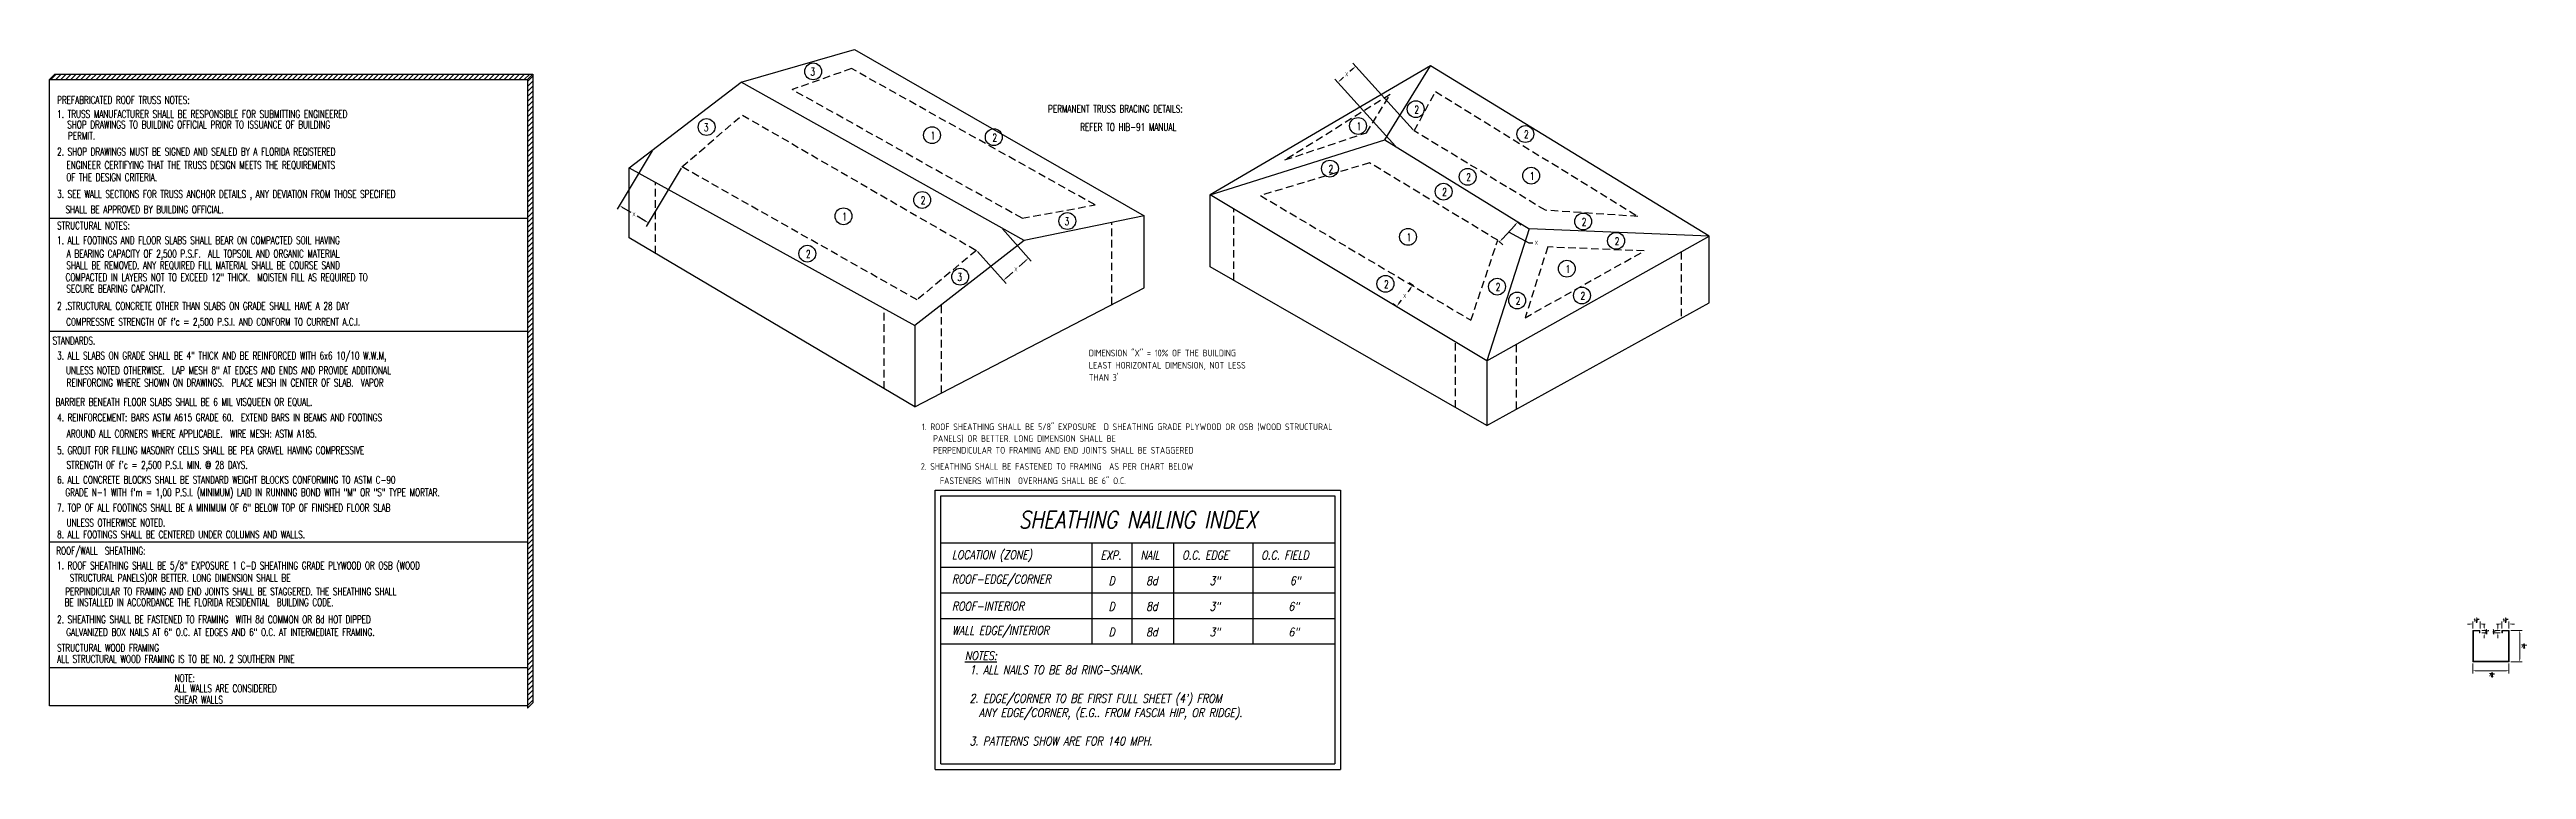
# Model space of a CAD drawing. Header units: inches. Extents: x -25328 to 8149, y -5530 to 4336.
# Drawn here: x 6840 to 8144, y -2557 to -2178 of the extents above; entities that cross this region are included whole.
import ezdxf
from ezdxf.xclip import XClip

# ---------------------------------------------------------------- set-up
doc = ezdxf.new("R2010")
doc.units = ezdxf.units.IN
doc.header["$LTSCALE"] = 16
doc.header["$MEASUREMENT"] = 0
doc.header["$XCLIPFRAME"] = 0
doc.linetypes.add('HIDDEN', pattern=[0.375, 0.25, -0.125])
doc.layers.get('DEFPOINTS').update_dxf_attribs({"linetype": 'CONTINUOUS'})
for name, color, linetype in [('DIM', 5, 'CONTINUOUS'), ('DIMS', 5, 'CONTINUOUS'), ('NOTE', 11, 'CONTINUOUS'), ('ROOF', 1, 'CONTINUOUS'), ('TEXT', 11, 'CONTINUOUS'), ('wall-external', 6, 'CONTINUOUS')]:
    doc.layers.add(name, color=color, linetype=linetype)
for name, color, linetype, lineweight in [('OBJECT', 3, 'CONTINUOUS', 20), ('XR-SECT$0$DIM', 1, 'CONTINUOUS', 18), ('XR-SECT$0$hatch', 30, 'CONTINUOUS', 18), ('XR-SECT$0$OBJECT', 3, 'CONTINUOUS', 20)]:
    doc.layers.add(name, color=color, linetype=linetype, lineweight=lineweight)
doc.styles.add('ARCH', font='archs.shx', dxfattribs={"width": 0.8})
doc.styles.add('HALLDIMTEXT', font='archs.shx')
doc.styles.add('MTI', font='romans.shx', dxfattribs={"width": 0.8, "oblique": 12.5})
doc.styles.add('PAYTAS RM', font='romans.shx', dxfattribs={"width": 0.7, "height": 4.5})
doc.styles.add('PAYTS NOTES', font='romans.shx', dxfattribs={"width": 0.7, "height": 4.5})
doc.styles.get("Standard").update_dxf_attribs({"font": 'arial.ttf'})
doc.styles.add('XR-SECT$0$Standard', font='romans.shx')
doc.dimstyles.get("Standard").update_dxf_attribs({"dimtxt": 0.18, "dimasz": 0.18, "dimexe": 0.18, "dimexo": 0.0625, "dimgap": 0.09, "dimtad": 0, "dimtih": 1, "dimtoh": 1, "dimdec": 4, "dimzin": 0, "dimdsep": 46, "dimtxsty": 'Standard', "dimcen": 0.09, "dimadec": 0, "dimazin": 0, "dimtfac": 1, "dimtdec": 4, "dimtofl": 0, "dimtmove": 0, "dimatfit": 3, "dimfxl": 0, "dimtolj": 1, "dimtzin": 0, "dimarcsym": 0})
doc.dimstyles.new('XR-SECT$0$1', dxfattribs={"dimscale": 12, "dimtxt": 0.09375, "dimasz": 0.09375, "dimexe": 0.09375, "dimexo": 0.0625, "dimgap": 0.0625, "dimtad": 2, "dimtih": 1, "dimtoh": 1, "dimdec": 6, "dimzin": 3, "dimdsep": 46, "dimlunit": 4, "dimtxsty": 'XR-SECT$0$Standard', "dimcen": 0.09, "dimclrd": 1, "dimclre": 1, "dimclrt": 2, "dimadec": 5, "dimazin": 0, "dimtfac": 1, "dimtdec": 6, "dimtofl": 0, "dimtmove": 0, "dimatfit": 2, "dimfxl": 0, "dimtolj": 1, "dimtzin": 0, "dimlwd": 5, "dimlwe": 5, "dimarcsym": 0})

# ---------------------------------------------------------------- blocks, each defined once
blk = doc.blocks.new('*D81')
at = {"layer": 'DEFPOINTS', "color": 0, "transparency": 16777216}
for p in [(584.8, 177), (589.3, 177), (584.8, 163.8)]:
    blk.add_point(p, dxfattribs=at)
at = {"layer": 'XR-SECT$0$DIM', "color": 1, "lineweight": 5, "transparency": 16777216}
for p, q in [((585.6, 177), (590.4, 177)), ((589.3, 164.9), (589.3, 175.9)), ((585.6, 163.8), (590.4, 163.8))]:
    blk.add_line(p, q, dxfattribs=at)
at = {"layer": 'XR-SECT$0$DIM', "color": 1, "transparency": 16777216}
for points in [[(589.1, 175.9), (589.5, 175.9), (589.3, 177)], [(589.1, 164.9), (589.5, 164.9), (589.3, 163.8)]]:
    blk.add_solid(points, dxfattribs=at)
at = {"layer": 'XR-SECT$0$DIM', "color": 2, "transparency": 16777216, "insert": (591.1, 170.4), "char_height": 1.125, "attachment_point": 5, "style": 'XR-SECT$0$Standard'}
blk.add_mtext('\\A1;\\A1;7{\\H0.7x;\\S5/8;}"', dxfattribs=at)
blk = doc.blocks.new('*D82')
at = {"layer": 'DEFPOINTS', "color": 0, "transparency": 16777216}
for p in [(569.6, 163.8), (569.6, 160), (584.8, 163.8)]:
    blk.add_point(p, dxfattribs=at)
at = {"layer": 'XR-SECT$0$DIM', "color": 1, "lineweight": 5, "transparency": 16777216}
for p, q in [((569.6, 163), (569.6, 158.9)), ((583.7, 160), (570.7, 160)), ((584.8, 163), (584.8, 158.9))]:
    blk.add_line(p, q, dxfattribs=at)
at = {"layer": 'XR-SECT$0$DIM', "color": 1, "transparency": 16777216}
for points in [[(570.7, 160.2), (570.7, 159.8), (569.6, 160)], [(583.7, 160.2), (583.7, 159.8), (584.8, 160)]]:
    blk.add_solid(points, dxfattribs=at)
at = {"layer": 'XR-SECT$0$DIM', "color": 2, "transparency": 16777216, "insert": (577.6, 158.3), "char_height": 1.125, "attachment_point": 5, "style": 'XR-SECT$0$Standard'}
blk.add_mtext('\\A1;\\A1;7{\\H0.7x;\\S5/8;}"', dxfattribs=at)
blk = doc.blocks.new('*D84')
at = {"layer": 'DEFPOINTS', "color": 0, "transparency": 16777216}
for p in [(569.6, 179.7), (569.6, 177), (572.6, 177)]:
    blk.add_point(p, dxfattribs=at)
at = {"layer": 'XR-SECT$0$hatch', "color": 1, "lineweight": 5, "transparency": 16777216}
for p, q in [((568.5, 179.7), (567.3, 179.7)), ((569.6, 177.8), (569.6, 180.8)), ((572.6, 177.8), (572.6, 180.8)), ((573.7, 179.7), (574.8, 179.7))]:
    blk.add_line(p, q, dxfattribs=at)
at = {"layer": 'XR-SECT$0$hatch', "color": 1, "transparency": 16777216}
for points in [[(568.5, 179.9), (568.5, 179.5), (569.6, 179.7)], [(573.7, 179.9), (573.7, 179.5), (572.6, 179.7)]]:
    blk.add_solid(points, dxfattribs=at)
at = {"layer": 'XR-SECT$0$hatch', "color": 2, "transparency": 16777216, "insert": (571.1, 181.3), "char_height": 1.125, "attachment_point": 5, "style": 'XR-SECT$0$Standard'}
blk.add_mtext('\\A1;\\A1;1{\\H0.7x;\\S1/2;}"', dxfattribs=at)
blk = doc.blocks.new('*D86')
at = {"layer": 'DEFPOINTS', "color": 0, "transparency": 16777216}
for p in [(580.1, 176), (581.8, 177), (581.8, 176)]:
    blk.add_point(p, dxfattribs=at)
at = {"layer": 'XR-SECT$0$hatch', "color": 1, "lineweight": 5, "transparency": 16777216}
for p, q in [((580.1, 178.1), (580.1, 179.3)), ((581.1, 177), (578.9, 177)), ((581.1, 176), (578.9, 176)), ((580.1, 174.9), (580.1, 173.8))]:
    blk.add_line(p, q, dxfattribs=at)
at = {"layer": 'XR-SECT$0$hatch', "color": 1, "transparency": 16777216}
for points in [[(579.9, 178.1), (580.3, 178.1), (580.1, 177)], [(579.9, 174.9), (580.3, 174.9), (580.1, 176)]]:
    blk.add_solid(points, dxfattribs=at)
at = {"layer": 'XR-SECT$0$hatch', "color": 2, "transparency": 16777216, "insert": (578.7, 176.5), "char_height": 1.125, "attachment_point": 5, "style": 'XR-SECT$0$Standard'}
blk.add_mtext('\\A1;\\A1;{\\H0.7x;\\S1/2;}"', dxfattribs=at)
blk = doc.blocks.new('*D83')
at = {"layer": 'DEFPOINTS', "color": 0, "transparency": 16777216}
for p in [(572.6, 177), (572.6, 176), (574.4, 176)]:
    blk.add_point(p, dxfattribs=at)
at = {"layer": 'XR-SECT$0$hatch', "color": 1, "lineweight": 5, "transparency": 16777216}
for p, q in [((574.4, 178.1), (574.4, 179.3)), ((573.3, 177), (575.5, 177)), ((573.3, 176), (575.5, 176)), ((574.4, 174.9), (574.4, 173.8))]:
    blk.add_line(p, q, dxfattribs=at)
at = {"layer": 'XR-SECT$0$hatch', "color": 1, "transparency": 16777216}
for points in [[(574.2, 178.1), (574.5, 178.1), (574.4, 177)], [(574.2, 174.9), (574.5, 174.9), (574.4, 176)]]:
    blk.add_solid(points, dxfattribs=at)
at = {"layer": 'XR-SECT$0$hatch', "color": 2, "transparency": 16777216, "insert": (575.7, 176.5), "char_height": 1.125, "attachment_point": 5, "style": 'XR-SECT$0$Standard'}
blk.add_mtext('\\A1;\\A1;{\\H0.7x;\\S1/2;}"', dxfattribs=at)
blk = doc.blocks.new('*D85')
at = {"layer": 'DEFPOINTS', "color": 0, "transparency": 16777216}
for p in [(584.8, 179.7), (581.8, 177), (584.8, 177)]:
    blk.add_point(p, dxfattribs=at)
at = {"layer": 'XR-SECT$0$hatch', "color": 1, "lineweight": 5, "transparency": 16777216}
for p, q in [((580.7, 179.7), (579.6, 179.7)), ((581.8, 177.8), (581.8, 180.8)), ((584.8, 177.8), (584.8, 180.8)), ((586, 179.7), (587.1, 179.7))]:
    blk.add_line(p, q, dxfattribs=at)
at = {"layer": 'XR-SECT$0$hatch', "color": 1, "transparency": 16777216}
for points in [[(580.7, 179.9), (580.7, 179.5), (581.8, 179.7)], [(586, 179.9), (586, 179.5), (584.8, 179.7)]]:
    blk.add_solid(points, dxfattribs=at)
at = {"layer": 'XR-SECT$0$hatch', "color": 2, "transparency": 16777216, "insert": (583.3, 181.3), "char_height": 1.125, "attachment_point": 5, "style": 'XR-SECT$0$Standard'}
blk.add_mtext('\\A1;\\A1;1{\\H0.7x;\\S1/2;}"', dxfattribs=at)
blk = doc.blocks.new('*D325')
at = {"layer": 'DEFPOINTS', "color": 0, "transparency": 16777216}
for p in [(7558.8, -2303.2), (7549.4, -2313.6), (7550.3, -2314.3)]:
    blk.add_point(p, dxfattribs=at)
at = {"layer": 'NOTE', "color": 0, "lineweight": -2, "transparency": 16777216}
for p, q in [((7556.4, -2304.3), (7555.2, -2305.8)), ((7558.2, -2302.7), (7556, -2301.1)), ((7549.7, -2313.9), (7547.6, -2312.2)), ((7550.7, -2311.8), (7551.9, -2310.2))]:
    blk.add_line(p, q, dxfattribs=at)
at = {"layer": 'NOTE', "color": 0, "transparency": 16777216}
for points in [[(7556.1, -2304), (7556.7, -2304.5), (7557.8, -2302.5)], [(7550.4, -2311.6), (7551, -2312), (7549.4, -2313.6)]]:
    blk.add_solid(points, dxfattribs=at)
at = {"layer": 'NOTE', "color": 0, "transparency": 16777216, "insert": (7553.6, -2308), "char_height": 2.16, "attachment_point": 5, "style": 'ARCH'}
blk.add_mtext('\\A1;X', dxfattribs=at)
blk = doc.blocks.new('*D326')
at = {"layer": 'DEFPOINTS', "color": 0, "transparency": 16777216}
for p in [(7602.6, -2278.7), (7612, -2268.3), (7613, -2269.1)]:
    blk.add_point(p, dxfattribs=at)
at = {"layer": 'NOTE', "color": 0, "lineweight": -2, "transparency": 16777216}
for p, q in [((7603.1, -2279.2), (7605.2, -2281)), ((7605.1, -2277.9), (7611.5, -2270.8)), ((7608.3, -2274.3), (7618.9, -2280)), ((7612.6, -2268.8), (7614.7, -2270.7)), ((7618.9, -2280), (7621.1, -2280))]:
    blk.add_line(p, q, dxfattribs=at)
at = {"layer": 'NOTE', "color": 0, "transparency": 16777216}
for points in [[(7604.8, -2277.6), (7605.3, -2278.1), (7603.5, -2279.5)], [(7611.2, -2270.6), (7611.8, -2271.1), (7613, -2269.1)]]:
    blk.add_solid(points, dxfattribs=at)
at = {"layer": 'NOTE', "color": 0, "transparency": 16777216, "insert": (7622.9, -2280), "char_height": 2.16, "attachment_point": 5, "style": 'ARCH'}
blk.add_mtext('\\A1;X', dxfattribs=at)
blk = doc.blocks.new('*D322')
at = {"layer": 'DEFPOINTS', "color": 0, "transparency": 16777216}
for p in [(7341.5, -2272.2), (7328.2, -2284), (7355.6, -2288.1)]:
    blk.add_point(p, dxfattribs=at)
at = {"layer": 'NOTE', "color": 0, "lineweight": -2, "transparency": 16777216}
for p, q in [((7342, -2272.7), (7357.1, -2289.7)), ((7328.7, -2284.6), (7343.9, -2301.5)), ((7353.9, -2289.6), (7350.7, -2292.4)), ((7344.1, -2298.4), (7347.3, -2295.5))]:
    blk.add_line(p, q, dxfattribs=at)
at = {"layer": 'NOTE', "color": 0, "transparency": 16777216}
for points in [[(7353.7, -2289.3), (7354.2, -2289.8), (7355.6, -2288.1)], [(7343.8, -2298.1), (7344.3, -2298.6), (7342.4, -2299.9)]]:
    blk.add_solid(points, dxfattribs=at)
at = {"layer": 'NOTE', "color": 0, "transparency": 16777216, "insert": (7349, -2294), "char_height": 2.16, "attachment_point": 5, "style": 'ARCH'}
blk.add_mtext('\\A1;X', dxfattribs=at)
blk = doc.blocks.new('*D323')
at = {"layer": 'DEFPOINTS', "color": 0, "transparency": 16777216}
for p in [(7158, -2230.9), (7173.3, -2240), (7140.4, -2260.4)]:
    blk.add_point(p, dxfattribs=at)
at = {"layer": 'NOTE', "color": 0, "lineweight": -2, "transparency": 16777216}
for p, q in [((7157.6, -2231.5), (7139.2, -2262.3)), ((7172.9, -2240.6), (7154.4, -2271.4)), ((7142.3, -2261.6), (7146.3, -2263.9)), ((7153.7, -2268.4), (7149.7, -2266))]:
    blk.add_line(p, q, dxfattribs=at)
at = {"layer": 'NOTE', "color": 0, "transparency": 16777216}
for points in [[(7142.5, -2261.2), (7142.1, -2261.9), (7140.4, -2260.4)], [(7153.9, -2268), (7153.5, -2268.7), (7155.6, -2269.5)]]:
    blk.add_solid(points, dxfattribs=at)
at = {"layer": 'NOTE', "color": 0, "transparency": 16777216, "insert": (7148, -2265), "char_height": 2.16, "attachment_point": 5, "style": 'ARCH'}
blk.add_mtext('\\A1;X', dxfattribs=at)
blk = doc.blocks.new('*D324')
at = {"layer": 'DEFPOINTS', "color": 0, "transparency": 16777216}
for p in [(7518.4, -2195.5), (7558.6, -2221.1), (7549.3, -2229.5)]:
    blk.add_point(p, dxfattribs=at)
at = {"layer": 'NOTE', "color": 0, "lineweight": -2, "transparency": 16777216}
for p, q in [((7526.1, -2188.5), (7524.8, -2189.7)), ((7558.1, -2220.5), (7526.3, -2185.3)), ((7548.8, -2229), (7516.9, -2193.8)), ((7520.1, -2194), (7521.4, -2192.8))]:
    blk.add_line(p, q, dxfattribs=at)
at = {"layer": 'NOTE', "color": 0, "transparency": 16777216}
for points in [[(7525.9, -2188.2), (7526.4, -2188.8), (7527.8, -2187)], [(7519.9, -2193.7), (7520.4, -2194.2), (7518.4, -2195.5)]]:
    blk.add_solid(points, dxfattribs=at)
at = {"layer": 'NOTE', "color": 0, "transparency": 16777216, "insert": (7523.1, -2191.2), "char_height": 2.16, "attachment_point": 5, "style": 'ARCH'}
blk.add_mtext('\\A1;X', dxfattribs=at)
blk = doc.blocks.new('XR-SECT')
at = {"layer": 'XR-SECT$0$hatch'}
h = blk.add_hatch(dxfattribs=at)
h.set_pattern_fill('STEEL', color=256, scale=4, style=0)
h.set_pattern_definition([(45, (101.16697, -4.5054), (-0.3535534, 0.3535534), []), (45, (101.16697, -4.2554), (-0.3535534, 0.3535534), [])])
h.paths.add_polyline_path([(584.837809, 177.0121792), (581.837809, 177.0121792), (581.837809, 176.0121792), (582.087809, 176.0121792), (582.087809, 176.7621792), (584.587809, 176.7621792), (584.587809, 164.0121792), (569.837809, 164.0121792), (569.837809, 176.7621792), (572.337809, 176.7621792), (572.337809, 176.0121792), (572.587809, 176.0121792), (572.587809, 177.0121792), (569.587809, 177.0121792), (569.587809, 163.7621792), (584.837809, 163.7621792)])
at = {"layer": 'XR-SECT$0$OBJECT'}
for p, q in [((572.587809, 177.0121792), (569.587809, 177.0121792)), ((569.587809, 163.7621792), (569.587809, 177.0121792)), ((572.337809, 176.7621792), (569.837809, 176.7621792)), ((569.837809, 164.0121792), (569.837809, 176.7621792)), ((572.337809, 176.7621792), (572.337809, 176.0121792)), ((572.337809, 176.0121792), (572.587809, 176.0121792)), ((572.587809, 177.0121792), (572.587809, 176.0121792)), ((581.837809, 177.0121792), (584.837809, 177.0121792)), ((581.837809, 177.0121792), (581.837809, 176.0121792)), ((582.087809, 176.0121792), (581.837809, 176.0121792)), ((582.087809, 176.7621792), (582.087809, 176.0121792)), ((582.087809, 176.7621792), (584.587809, 176.7621792)), ((584.587809, 176.7621792), (584.587809, 164.0121792)), ((584.837809, 177.0121792), (584.837809, 163.7621792)), ((584.837809, 163.7621792), (569.587809, 163.7621792)), ((584.587809, 164.0121792), (569.837809, 164.0121792))]:
    blk.add_line(p, q, dxfattribs=at)
at = {"layer": 'XR-SECT$0$DIM'}
dim = blk.add_linear_dim(base=(589.2987848, 177.0121792), p1=(584.837809, 163.7621792), p2=(584.837809, 177.0121792), angle=90, text='\\A1;7{\\H0.7x;\\S5/8;}"', dimstyle='XR-SECT$0$1', dxfattribs=at)
dim.commit()
dim.dimension.update_dxf_attribs({"geometry": '*D81', "text_midpoint": (591.1443205, 170.3871792)})
dim = blk.add_linear_dim(base=(569.587809, 159.9775246), p1=(584.837809, 163.7621792), p2=(569.587809, 163.7621792), text='\\A1;7{\\H0.7x;\\S5/8;}"', dimstyle='XR-SECT$0$1', dxfattribs=at)
dim.commit()
dim.dimension.update_dxf_attribs({"geometry": '*D82', "text_midpoint": (577.5533454, 159.9775246), "dimtype": 128})
at = {"layer": 'XR-SECT$0$hatch'}
dim = blk.add_linear_dim(base=(569.587809, 179.6707972), p1=(572.587809, 177.0121792), p2=(569.587809, 177.0121792), text='\\A1;1{\\H0.7x;\\S1/2;}"', dimstyle='XR-SECT$0$1', dxfattribs=at)
dim.commit()
dim.dimension.update_dxf_attribs({"geometry": '*D84', "text_midpoint": (571.087809, 179.6707972), "dimtype": 128})
for base, p1, p2, angle, text, picture, middle in [((574.3516813, 176.0121792), (572.587809, 177.0121792), (572.587809, 176.0121792), 90, '\\A1;{\\H0.7x;\\S1/2;}"', '*D83', (574.3516813, 176.5121792)), ((580.0739367, 176.0121792), (581.837809, 177.0121792), (581.837809, 176.0121792), 90, '\\A1;{\\H0.7x;\\S1/2;}"', '*D86', (580.0739367, 176.5121792)), ((584.837809, 179.6707972), (581.837809, 177.0121792), (584.837809, 177.0121792), 180, '\\A1;1{\\H0.7x;\\S1/2;}"', '*D85', (583.337809, 179.6707972))]:
    dim = blk.add_linear_dim(base=base, p1=p1, p2=p2, angle=angle, text=text, dimstyle='XR-SECT$0$1', dxfattribs=at)
    dim.commit()
    dim.dimension.update_dxf_attribs({"geometry": picture, "text_midpoint": middle, "dimtype": 128})

msp = doc.modelspace()

# ---------------------------------------------------------------- hatches: boundary and pattern name
at = {"layer": 'DIMS'}
h = msp.add_hatch(dxfattribs=at)
h.set_pattern_fill('ANSI31', color=8, scale=15, style=0)
h.set_pattern_definition([(45, (18226.7158, -1168.2233), (-1.3258252, 1.3258252), [])])
h.paths.add_polyline_path([(7094.78053202, -2191.07881973), (6843.26246165, -2191.07881973), (6840.43403452, -2193.90724685), (7091.95210489, -2193.90724685)])
h = msp.add_hatch(dxfattribs=at)
h.set_pattern_fill('ANSI31', color=8, scale=15, style=0)
h.set_pattern_definition([(45, (10138.05, -2874.482), (-1.3258252, 1.3258252), [])])
h.paths.add_polyline_path([(7094.78053202, -2191.07881973), (7091.95210489, -2193.90724685), (7091.95210489, -2525.10842311), (7094.78053202, -2522.27999599)])

# ---------------------------------------------------------------- linework, layer by layer
for p, q in [((6840.43403452, -2193.90724685), (6843.26246165, -2191.07881973)), ((6840.43403452, -2193.90724685), (7091.95210489, -2193.90724685)), ((6840.43403452, -2523.89702697), (6840.43403452, -2193.90724685)), ((6843.26246165, -2191.07881973), (7094.78053202, -2191.07881973)), ((7091.95210489, -2193.90724685), (7094.78053202, -2191.07881973)), ((7091.95210489, -2193.90724685), (7091.95210489, -2525.10842311)), ((7094.78053202, -2191.07881973), (7094.78053202, -2522.27999599)), ((7091.95210489, -2267.25684021), (6840.43403452, -2267.25684021)), ((7091.95210489, -2326.76219819), (6840.43403452, -2326.76219819)), ((7091.95210489, -2437.69864759), (6840.43403452, -2437.69864759)), ((7091.95210489, -2503.91809843), (6840.43403452, -2503.91809843)), ((7091.95210489, -2503.91809843), (6840.43403452, -2503.91809843)), ((7091.95210489, -2523.89702697), (6840.43403452, -2523.89702697)), ((7091.95210489, -2525.10842311), (7094.78053202, -2522.27999599))]:
    msp.add_line(p, q, dxfattribs=at)
at = {"layer": 'ROOF'}
for p, q in [((7204.47069487, -2195.41817257), (7264.11398813, -2178.14858148)), ((7264.11398813, -2178.14858148), (7416.4968146, -2265.71610993)), ((7567.19977637, -2186.81383627), (7451.25768139, -2254.77803343)), ((7543.2309836, -2225.8096871), (7567.19977637, -2186.81383627)), ((7713.79964718, -2276.50429318), (7567.19977637, -2186.81383627)), ((7145.38481687, -2240.54194282), (7204.47069487, -2195.41817257)), ((7353.26168311, -2278.80249053), (7204.47069487, -2195.41817257)), ((7451.25768139, -2254.77803343), (7543.2309836, -2225.8096871)), ((7543.2309836, -2225.8096871), (7619.03928134, -2272.6047081)), ((7145.38481687, -2240.54194282), (7295.7751873, -2323.48771251)), ((7596.74272169, -2342.24015601), (7451.25768139, -2254.77803343)), ((7416.4968146, -2265.71610993), (7353.26168311, -2278.80249053)), ((7353.26168311, -2278.80249053), (7295.7751873, -2323.48771251)), ((7619.03928134, -2272.6047081), (7596.74272169, -2342.24015601)), ((7596.74272169, -2342.24015601), (7713.79964718, -2276.50429318)), ((7713.79964718, -2276.50429318), (7619.03928134, -2272.6047081))]:
    msp.add_line(p, q, dxfattribs=at)
at = {"layer": 'ROOF', "color": 8, "linetype": 'HIDDEN'}
for p, q in [((7262.44174236, -2188.17608598), (7231.31750705, -2199.28529721)), ((7390.64694767, -2260.03986823), (7262.44174236, -2188.17608598)), ((7352.25751961, -2267.06158246), (7231.31750705, -2199.28529721)), ((7545.98869694, -2201.91320355), (7490.60500213, -2236.35374515)), ((7533.47609017, -2222.00352013), (7545.98869694, -2201.91320355)), ((7558.64121393, -2221.06834391), (7569.82692454, -2200.25805219)), ((7569.82692454, -2200.25805219), (7676.34932133, -2266.12865001)), ((7173.25551643, -2239.98485923), (7205.02811013, -2212.68776365)), ((7205.02811013, -2212.68776365), (7328.21659078, -2283.99446232)), ((7490.60500213, -2236.35374515), (7533.47609017, -2222.00352013)), ((7627.64845121, -2262.86091386), (7558.64121393, -2221.06834391)), ((7296.94777349, -2310.03636454), (7173.25551643, -2239.98485923)), ((7535.09995412, -2237.86801336), (7477.66500151, -2255.08828801)), ((7602.58600921, -2278.66365548), (7535.09995412, -2237.86801336)), ((7352.25751961, -2267.06158246), (7390.64694767, -2260.03986823)), ((7477.66500151, -2255.08828801), (7588.45650789, -2320.82533307)), ((7676.34932133, -2266.12865001), (7627.64845121, -2262.86091386)), ((7588.45650789, -2320.82533307), (7602.58600921, -2278.66365548)), ((7328.21659078, -2283.99446232), (7296.94777349, -2310.03636454)), ((7628.875568, -2282.20540308), (7616.93206801, -2319.50671705)), ((7616.93206801, -2319.50671705), (7679.63543619, -2284.29427666)), ((7679.63543619, -2284.29427666), (7628.875568, -2282.20540308))]:
    msp.add_line(p, q, dxfattribs=at)
at = {"layer": 'TEXT'}
for p, q in [((7306.44756812, -2410.24248681), (7519.88613262, -2410.24248681)), ((7306.44756812, -2557.49880712), (7306.44756812, -2410.24248681)), ((7519.88613262, -2410.24248681), (7519.88613262, -2557.49880712)), ((7309.44756812, -2413.24248681), (7516.88613262, -2413.24248681)), ((7309.44756812, -2554.49880712), (7309.44756812, -2413.24248681)), ((7516.88613262, -2413.24248681), (7516.88613262, -2554.49880712)), ((7309.44756812, -2438.015708), (7516.88613262, -2438.015708)), ((7389.20851731, -2491.35258337), (7389.20851731, -2438.015708)), ((7410.20851731, -2491.35258337), (7410.20851731, -2438.015708)), ((7432.06878612, -2491.35258337), (7432.06878612, -2438.015708)), ((7473.72745937, -2438.015708), (7473.72745937, -2491.35258337)), ((7309.44756812, -2450.85258337), (7516.88613262, -2450.85258337)), ((7309.44756812, -2464.35258337), (7516.88613262, -2464.35258337)), ((7309.44756812, -2477.85258337), (7516.88613262, -2477.85258337)), ((7309.44756812, -2491.35258337), (7516.88613262, -2491.35258337)), ((7309.44756812, -2554.49880712), (7516.88613262, -2554.49880712)), ((7306.44756812, -2557.49880712), (7519.88613262, -2557.49880712))]:
    msp.add_line(p, q, dxfattribs=at)
for centre in [(7242.29623701, -2189.69789433), (7186.21842166, -2219.0072242), (7529.04642731, -2218.4310423), (7559.412096, -2209.62027131), (7304.85828461, -2223.32672213), (7337.34226938, -2224.35449429), (7617.0984787, -2222.69656716), (7514.25936165, -2240.90456189), (7586.72994188, -2245.20659548), (7620.1840042, -2244.62688306), (7299.63848341, -2257.43338904), (7574.07169158, -2253.04949133), (7258.26383913, -2266.01264184), (7376.0618575, -2268.52596411), (7647.49923457, -2268.7732977), (7555.3600758, -2276.89539867), (7664.84733151, -2278.9452596), (7239.21950363, -2285.71609037), (7319.66105066, -2297.86865758), (7638.91712582, -2293.64546753), (7543.45958286, -2301.6419594), (7602.21641068, -2303.1006812), (7612.78104181, -2310.37252556), (7646.87737507, -2307.72628438)]:
    msp.add_circle(centre, 4.43425682, dxfattribs=at)
at = {"layer": 'wall-external'}
for p, q in [((7145.38481687, -2277.30945932), (7145.38481687, -2240.54194282)), ((7451.25768139, -2292.6597171), (7451.25768139, -2254.77803343)), ((7416.4968146, -2303.69854013), (7416.4968146, -2265.71610993)), ((7295.7751873, -2366.41111809), (7145.38481687, -2277.30945932)), ((7713.79964718, -2311.60055893), (7713.79964718, -2276.50429318)), ((7596.74272169, -2376.2222546), (7451.25768139, -2292.6597171)), ((7295.7751873, -2366.41111809), (7416.4968146, -2303.69854013)), ((7596.74272169, -2376.2222546), (7713.79964718, -2311.60055893)), ((7295.7751873, -2323.48771251), (7295.7751873, -2366.41111809)), ((7596.74272169, -2342.24015601), (7596.74272169, -2376.2222546))]:
    msp.add_line(p, q, dxfattribs=at)
at = {"layer": 'wall-external', "color": 8, "linetype": 'HIDDEN'}
for p, q in [((7159.32016033, -2285.56572076), (7159.32016033, -2248.22779255)), ((7463.6830719, -2299.79651383), (7463.6830719, -2262.24788068)), ((7399.56556647, -2312.49399992), (7399.56556647, -2269.21999696)), ((7699.1611866, -2284.72483915), (7699.1611866, -2319.68177361)), ((7279.72157735, -2356.89984904), (7279.72157735, -2314.63356161)), ((7309.82192528, -2359.11410619), (7309.82192528, -2312.56894635)), ((7580.37378264, -2366.8203939), (7580.37378264, -2332.39954181)), ((7612.24526444, -2333.53436591), (7612.24526444, -2367.66402026))]:
    msp.add_line(p, q, dxfattribs=at)

# ---------------------------------------------------------------- block references
at = {"layer": 'OBJECT'}
ref = msp.add_blockref('XR-SECT', (7403.74976777, -2705.46604176), dxfattribs=dict(at, xscale=1.25, yscale=1.25, zscale=1.25))
XClip(ref).set_block_clipping_path([(565.7700682092, 156.3796248292), (596.1891937588, 184.5098766713)])

# ---------------------------------------------------------------- texts
at = {"layer": 'DIM', "color": 11, "linetype": 'Continuous', "style": 'HALLDIMTEXT'}
for s, p in [('DIMENSION "X" = 10% OF THE BUILDING', (7387.37577894, -2339.83812654)), ('LEAST HORIZONTAL DIMENSION, NOT LESS', (7387.37577894, -2346.26669797)), ("THAN 3'", (7387.37577894, -2352.6952694)), ('1. ROOF SHEATHING SHALL BE 5/8" EXPOSURE  D SHEATHING GRADE PLYWOOD OR OSB (WOOD STRUCTURAL', (7299.53171832, -2378.69102088)), ('   PANELS) OR BETTER. LONG DIMENSION SHALL BE', (7299.53171832, -2384.87852088)), ('2. SHEATHING SHALL BE FASTENED TO FRAMING  AS PER CHART BELOW', (7298.94002733, -2399.59732853)), ('   PERPENDICULAR TO FRAMING AND END JOINTS SHALL BE STAGGERED', (7299.53171832, -2391.06602088)), ('FASTENERS WITHIN  OVERHANG SHALL BE 6" O.C.', (7308.99872978, -2407.12689757))]:
    msp.add_text(s, height=3.515625, dxfattribs=at).set_placement(p)
at = {"layer": 'TEXT', "width": 0.7}
for s, style, p in [('3', 'PAYTS NOTES', (7240.84004704, -2191.8984992)), ('PREFABRICATED ROOF TRUSS NOTES:', 'PAYTAS RM', (6844.41730709, -2206.74544125)), ('1. TRUSS MANUFACTURER SHALL BE RESPONSIBLE FOR SUBMITTING ENGINEERED', 'PAYTAS RM', (6844.41730709, -2214.18900068)), ('  SHOP DRAWINGS TO BUILDING OFFICIAL PRIOR TO ISSUANCE OF BUILDING ', 'PAYTAS RM', (6845.91582817, -2219.71704226)), ('PERMANENT TRUSS BRACING DETAILS:', 'PAYTS NOTES', (7365.91638241, -2211.42486595)), ('2', 'PAYTS NOTES', (7558.72778448, -2211.82087618)), ('  PERMIT.', 'PAYTAS RM', (6846.30611636, -2225.62896663)), ('3', 'PAYTS NOTES', (7184.76223169, -2221.20782906)), ('1', 'PAYTS NOTES', (7304.17397309, -2225.527327)), ('2', 'PAYTS NOTES', (7336.65795786, -2226.55509916)), ('REFER TO HIB-91 MANUAL', 'PAYTS NOTES', (7382.83043182, -2221.03844779)), ('1', 'PAYTS NOTES', (7528.36211579, -2220.63164716)), ('2', 'PAYTS NOTES', (7616.41416718, -2224.89717203)), ('2. SHOP DRAWINGS MUST BE SIGNED AND SEALED BY A FLORIDA REGISTERED', 'PAYTAS RM', (6844.41730709, -2234.01648845)), ('  ENGINEER CERTIFYING THAT THE TRUSS DESIGN MEETS THE REQUIREMENTS ', 'PAYTAS RM', (6845.49584238, -2241.06165433)), ('2', 'PAYTS NOTES', (7513.57505013, -2243.10516676)), ('3. SEE WALL SECTIONS FOR TRUSS ANCHOR DETAILS , ANY DEVIATION FROM THOSE SPECIFIED ', 'PAYTAS RM', (6844.41730709, -2256.338916)), ('  OF THE DESIGN CRITERIA.', 'PAYTAS RM', (6845.43058117, -2247.45762563)), ('2', 'PAYTS NOTES', (7573.38738006, -2255.2500962)), ('2', 'PAYTS NOTES', (7586.04563036, -2247.40720034)), ('1', 'PAYTS NOTES', (7619.49969268, -2246.82748792)), ('   SHALL BE APPROVED BY BUILDING OFFICIAL.', 'PAYTAS RM', (6842.57590564, -2264.45484157)), ('1', 'PAYTS NOTES', (7257.57952762, -2268.21324671)), ('2', 'PAYTS NOTES', (7298.95417189, -2259.63399391)), ('3', 'PAYTS NOTES', (7374.60566754, -2270.72656897)), ('2', 'PAYTS NOTES', (7646.81492305, -2270.97390256)), ('STRUCTURAL NOTES:', 'PAYTAS RM', (6844.41730709, -2272.91668217)), ('1. ALL FOOTINGS AND FLOOR SLABS SHALL BEAR ON COMPACTED SOIL HAVING', 'PAYTAS RM', (6844.41730709, -2280.65193183)), ('1', 'PAYTS NOTES', (7554.67576428, -2279.09600353)), ('2', 'PAYTS NOTES', (7664.16301999, -2281.14586446)), ('   A BEARING CAPACITY OF 2,500 P.S.F.  ALL TOPSOIL AND ORGANIC MATERIAL', 'PAYTAS RM', (6843.1698566, -2287.73805554)), ('   SHALL BE REMOVED. ANY REQUIRED FILL MATERIAL SHALL BE COURSE SAND', 'PAYTAS RM', (6843.01809076, -2293.81798196)), ('2', 'PAYTS NOTES', (7238.53519211, -2287.91669523)), ('1', 'PAYTS NOTES', (7638.2328143, -2295.84607239)), ('   COMPACTED IN LAYERS NOT TO EXCEED 12" THICK.  MOISTEN FILL AS REQUIRED TO ', 'PAYTAS RM', (6842.61831629, -2300.18219261)), ('   SECURE BEARING CAPACITY.', 'PAYTAS RM', (6843.01809456, -2306.1468787)), ('3', 'PAYTS NOTES', (7318.2048607, -2300.06926244)), ('2', 'PAYTS NOTES', (7542.77527135, -2303.84256427)), ('2', 'PAYTS NOTES', (7601.53209916, -2305.30128606)), ('2', 'PAYTS NOTES', (7646.19306355, -2309.92688924)), ('2 .STRUCTURAL CONCRETE OTHER THAN SLABS ON GRADE SHALL HAVE A 28 DAY ', 'PAYTAS RM', (6844.41730709, -2315.24240382)), ("   COMPRESSIVE STRENGTH OF f'c = 2,500 P.S.I. AND CONFORM TO CURRENT A.C.I. ", 'PAYTAS RM', (6842.94019698, -2323.62768094)), ('2', 'PAYTS NOTES', (7612.09673029, -2312.57313043)), ('   STANDARDS.', 'PAYTAS RM', (6835.80082704, -2333.57819301)), ('3. ALL SLABS ON GRADE SHALL BE 4" THICK AND BE REINFORCED WITH 6x6 10/10 W.W.M,', 'PAYTAS RM', (6844.41730709, -2341.42079666)), ('   UNLESS NOTED OTHERWISE.  LAP MESH 8" AT EDGES AND ENDS AND PROVIDE ADDITIONAL', 'PAYTAS RM', (6842.85921077, -2349.24815056)), ('   REINFORCING WHERE SHOWN ON DRAWINGS.  PLACE MESH IN CENTER OF SLAB.  VAPOR ', 'PAYTAS RM', (6843.17083156, -2355.6861137)), ('   BARRIER BENEATH FLOOR SLABS SHALL BE 6 MIL VISQUEEN OR EQUAL.', 'PAYTAS RM', (6837.34092473, -2365.82948011)), ('4. REINFORCEMENT: BARS ASTM A615 GRADE 60.  EXTEND BARS IN BEAMS AND FOOTINGS', 'PAYTAS RM', (6844.41730709, -2374.05438757)), ('   AROUND ALL CORNERS WHERE APPLICABLE.  WIRE MESH: ASTM A185.', 'PAYTAS RM', (6843.21779328, -2382.58733292)), ('5. GROUT FOR FILLING MASONRY CELLS SHALL BE PEA GRAVEL HAVING COMPRESSIVE ', 'PAYTAS RM', (6844.41730709, -2391.3303975)), ("   STRENGTH OF f'c = 2,500 P.S.I. MIN. @ 28 DAYS.", 'PAYTAS RM', (6843.12584641, -2399.03196284)), ('6. ALL CONCRETE BLOCKS SHALL BE STANDARD WEIGHT BLOCKS CONFORMING TO ASTM C-90', 'PAYTAS RM', (6844.41730709, -2406.87119475)), ('   GRADE N-1 WITH f\'m = 1,00 P.S.I. (MINIMUM) LAID IN RUNNING BOND WITH "M" OR "S" TYPE MORTAR.', 'PAYTAS RM', (6842.48011607, -2413.48094651)), ('7. TOP OF ALL FOOTINGS SHALL BE A MINIMUM OF 6" BELOW TOP OF FINISHED FLOOR SLAB', 'PAYTAS RM', (6844.41730709, -2421.59646274)), ('8. ALL FOOTINGS SHALL BE CENTERED UNDER COLUMNS AND WALLS.', 'PAYTAS RM', (6844.41730709, -2435.67640006)), ('   UNLESS OTHERWISE NOTED.', 'PAYTAS RM', (6843.12584641, -2429.49687111)), ('ROOF/WALL  SHEATHING:', 'PAYTAS RM', (6843.98682147, -2444.25675259)), ('1. ROOF SHEATHING SHALL BE 5/8" EXPOSURE 1 C-D SHEATHING GRADE PLYWOOD OR OSB (WOOD ', 'PAYTAS RM', (6844.41730709, -2452.03352085)), ('   PERPINDICULAR TO FRAMING AND END JOINTS SHALL BE STAGGERED. THE SHEATHING SHALL', 'PAYTAS RM', (6842.44165095, -2465.71331605)), ('    STRUCTURAL PANELS)OR BETTER. LONG DIMENSION SHALL BE', 'PAYTAS RM', (6842.74250531, -2458.5185914)), ('2. SHEATHING SHALL BE FASTENED TO FRAMING  WITH 8d COMMON OR 8d HOT DIPPED', 'PAYTAS RM', (6844.41730709, -2480.42862497)), ('   BE INSTALLED IN ACCORDANCE THE FLORIDA RESIDENTIAL  BUILDING CODE.', 'PAYTAS RM', (6842.04652277, -2471.38225398)), ('   GALVANIZED BOX NAILS AT 6" O.C. AT EDGES AND 6" O.C. AT INTERMEDIATE FRAMING.', 'PAYTAS RM', (6842.99924285, -2487.13957877)), ('ALL STRUCTURAL WOOD FRAMING IS TO BE NO. 2 SOUTHERN PINE', 'PAYTAS RM', (6844.41730709, -2501.2785353)), ('STRUCTURAL WOOD FRAMING', 'PAYTAS RM', (6844.41730709, -2495.40199964)), ('ALL WALLS ARE CONSIDERED', 'PAYTAS RM', (6906.23933809, -2516.7477889)), ('NOTE:', 'PAYTAS RM', (6906.23933809, -2511.36430138)), ('SHEAR WALLS', 'PAYTAS RM', (6906.23933809, -2522.75632457))]:
    msp.add_text(s, height=4, dxfattribs=dict(at, style=style)).set_placement(p)
at = {"layer": 'TEXT', "style": 'MTI'}
for s, insert, char_height, width, attachment_point in [('SHEATHING NAILING INDEX', (7413.15753195, -2425.85024587), 9, 163.7202531217, 5), ("{\\LNOTES:\\P} 1. ALL NAILS TO BE 8d RING-SHANK.\\P\\P 2. EDGE/CORNER TO BE FIRST FULL SHEET (4') FROM\\P   ANY EDGE/CORNER, (E.G.. FROM FASCIA HIP, OR RIDGE).\\P\\P 3. PATTERNS SHOW ARE FOR 140 MPH.", (7322.1682746, -2495.28191274), 4.5, 186.5718617249, 1)]:
    msp.add_mtext(s, dxfattribs=dict(at, insert=insert, char_height=char_height, width=width, attachment_point=attachment_point))
at = {"layer": 'TEXT', "char_height": 4.5, "attachment_point": 4, "style": 'MTI'}
for s, insert in [('LOCATION (ZONE)', (7315.3527998, -2445.11905518)), ('EXP.', (7393.59208848, -2444.56936118)), ('NAIL', (7414.59208848, -2444.56936118)), ('O.C. EDGE', (7436.45235729, -2444.56936118)), ('O.C. FIELD', (7478.11103055, -2444.56936118)), ('ROOF-EDGE/CORNER', (7315.3527998, -2457.95593056)), ('D', (7397.783561, -2458.06936118)), ('8d', (7417.56104957, -2458.06936118)), ('3"', (7450.86055168, -2458.06936118)), ('6"', (7493.21780369, -2458.06936118)), ('ROOF-INTERIOR', (7315.3527998, -2471.45593056)), ('D', (7397.783561, -2471.56936118)), ('8d', (7417.56104957, -2471.56936118)), ('3"', (7450.86055168, -2471.56936118)), ('6"', (7492.40488652, -2471.56936118)), ('WALL EDGE/INTERIOR', (7315.3527998, -2484.95593056)), ('D', (7397.783561, -2485.06936118)), ('8d', (7417.56104957, -2485.06936118)), ('3"', (7450.86055168, -2485.06936118)), ('6"', (7492.40488652, -2485.06936118))]:
    msp.add_mtext(s, dxfattribs=dict(at, insert=insert))

# ---------------------------------------------------------------- dimensions: what is measured, and where the dimension line sits
at = {"layer": 'NOTE'}
for p1, p2, distance, picture, middle in [((7558.64121393, -2221.06834391), (7549.27885383, -2229.54292241), -45.96087978, '*D324', (7523.11651957, -2191.23100777)), ((7173.25551643, -2239.98485923), (7158.03114202, -2230.88396887), 34.40559659, '*D323', (7147.98993396, -2264.96579927)), ((7328.21659078, -2283.99446232), (7341.45675567, -2272.18686256), -21.26830918, '*D322', (7348.99237701, -2293.96381669)), ((7558.75495606, -2303.20221091), (7550.32581137, -2314.33542099), -1.2180997, '*D325', (7553.56923169, -2308.03354006))]:
    dim = msp.add_aligned_dim(p1=p1, p2=p2, distance=distance, text='X', dimstyle='Standard', override={"dimscale": 12, "dimasz": 0.1875, "dimexe": 0.1875, "dimgap": 0.09375, "dimlunit": 4, "dimtxsty": 'ARCH', "dimcen": 0.09375, "dimtmove": 1, "dimfrac": 2}, dxfattribs=at)
    dim.commit()
    dim.dimension.update_dxf_attribs({"geometry": picture, "text_midpoint": middle})
dim = msp.add_linear_dim(base=(7612.98773964, -2269.14844732), p1=(7602.58600921, -2278.66365548), p2=(7612.03314649, -2268.27995425), angle=47.7039360247, text='X', dimstyle='Standard', override={"dimscale": 12, "dimasz": 0.1875, "dimexe": 0.1875, "dimgap": 0.09375, "dimlunit": 4, "dimtxsty": 'ARCH', "dimcen": 0.09375, "dimtmove": 1, "dimfrac": 2}, dxfattribs=at)
dim.commit()
dim.dimension.update_dxf_attribs({"geometry": '*D326', "text_midpoint": (7622.27430046, -2279.95990696), "dimtype": 161})

doc.saveas('drawing.dxf')
